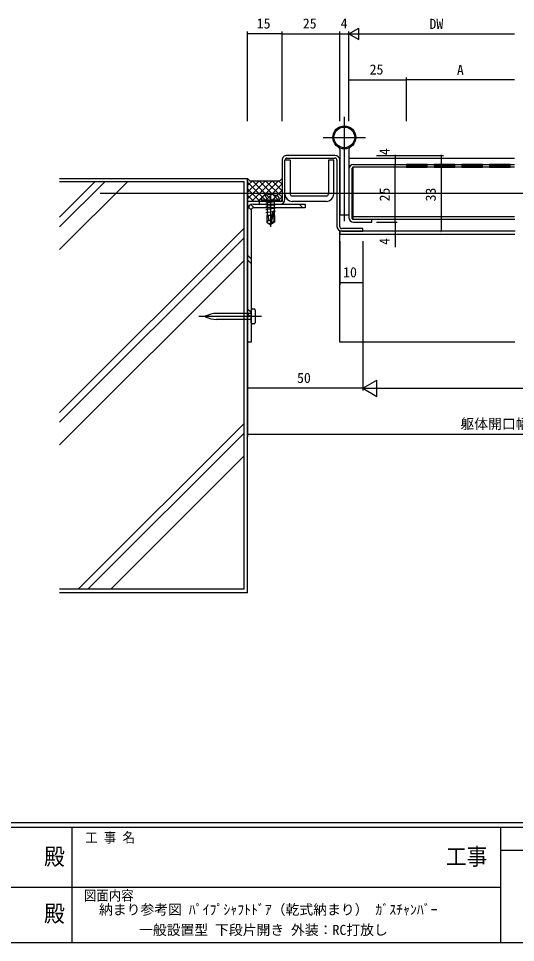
# Model space of a CAD drawing. Units: millimetres, scale not verified. Extents: x -567 to 567, y -403 to 403.
# Drawn here: x -35.9 to 179.8, y -403 to -1.5 of the extents above; entities that cross this region are included whole.
import ezdxf
from ezdxf.enums import TextEntityAlignment as Align

# ---------------------------------------------------------------- set-up
doc = ezdxf.new("R2010")
doc.units = ezdxf.units.MM
doc.header["$LTSCALE"] = 2
for name, color, linetype in [('0-1_USER1', 3, 'Continuous'), ('0-2_YKK_11', 7, 'Continuous'), ('0-3_YKK_12', 2, 'Continuous'), ('0-4_YKK_13', 4, 'Continuous'), ('0-5_YKK_D', 6, 'Continuous'), ('0-6_YKK_ZWAK', 7, 'Continuous'), ('0-7_YSS_K', 3, 'Continuous')]:
    doc.layers.add(name, color=color, linetype=linetype)
doc.styles.add('ＭＳ ゴシック', font='')
doc.styles.get('ＭＳ ゴシック').set_extended_font_data('MS Gothic')

msp = doc.modelspace()

# ---------------------------------------------------------------- linework, layer by layer
at = {"layer": '0-2_YKK_11'}
for p, q in [((78.518, -63.1), (78.518, -80.1)), ((79.718, -80.1), (79.718, -63.1)), ((101.418, -61), (80.618, -61)), ((80.618, -62.2), (101.418, -62.2)), ((102.318, -63.1), (102.318, -91.9)), ((103.518, -91.9), (103.518, -63.1)), ((107.518, -66.912), (107.518, -88)), ((179.457, -66.2), (109.218, -66.2)), ((109.518, -65), (179.457, -65)), ((132.518, -65.23), (141.518, -65.23)), ((132.518, -65.548), (141.518, -65.548)), ((132.518, -65.865), (141.518, -65.865)), ((132.518, -66.183), (141.518, -66.183)), ((144.518, -65.23), (153.518, -65.23)), ((144.518, -65.548), (153.518, -65.548)), ((144.518, -65.865), (153.518, -65.865)), ((144.518, -66.183), (153.518, -66.183)), ((156.518, -65.23), (165.518, -65.23)), ((156.518, -65.548), (165.518, -65.548)), ((156.518, -65.865), (165.518, -65.865)), ((156.518, -66.183), (165.518, -66.183)), ((168.518, -65.23), (177.518, -65.23)), ((168.518, -65.548), (177.518, -65.548)), ((168.518, -65.865), (177.518, -65.865)), ((168.518, -66.183), (177.518, -66.183))]:
    msp.add_line(p, q, dxfattribs=at)
for points in [[(109.218, -66.2), (108.718, -66.7), (108.718, -88.3), (109.218, -88.8)], [(77.618, -81), (68.518, -81), (68.518, -82.2), (77.618, -82.2)], [(109.518, -90), (117.518, -90), (117.518, -88.8)], [(104.418, -94), (113.518, -94), (113.518, -92.8), (104.418, -92.8)]]:
    msp.add_lwpolyline(points, dxfattribs=at)
for points in [[(141.518, -65), (132.518, -65), (132.518, -66.2), (141.518, -66.2)], [(153.518, -65), (144.518, -65), (144.518, -66.2), (153.518, -66.2)], [(165.518, -65), (156.518, -65), (156.518, -66.2), (165.518, -66.2)], [(177.518, -65), (168.518, -65), (168.518, -66.2), (177.518, -66.2)]]:
    msp.add_lwpolyline(points, close=True, dxfattribs=at)
for centre, radius, start, end in [((80.618, -63.1), 2.1, 89.99998, 180.00002), ((80.618, -63.1), 0.9, 89.99998, 180.00002), ((101.418, -63.1), 2.1, 0, 89.99998), ((101.418, -63.1), 0.9, 0, 89.99998), ((109.518, -67), 2, 90, 180), ((77.618, -80.1), 0.9, 270, 0), ((77.618, -80.1), 2.1, 270, 0), ((109.518, -88), 2, 180, 270), ((104.418, -91.9), 2.1, 180.00002, 270), ((104.418, -91.9), 0.9, 180.00002, 270)]:
    msp.add_arc(centre, radius, start, end, dxfattribs=at)
at = {"layer": '0-3_YKK_12'}
for p, q in [((107.559, -62.2), (179.457, -62.2)), ((410.106, -77.5), (-0.43, -77.5)), ((179.68, -94), (103.518, -94)), ((103.518, -94), (103.518, -95.2)), ((103.518, -95.2), (179.568, -95.2))]:
    msp.add_line(p, q, dxfattribs=at)
at = {"layer": '0-4_YKK_13'}
for p, q in [((105.518, -44.227), (105.518, -89.537)), ((96.274, -53.2), (114.763, -53.2)), ((103.518, -58.396), (103.518, -86.8)), ((107.518, -58.396), (107.518, -86.8)), ((79.718, -77.8), (79.718, -63.1)), ((82.018, -63.1), (79.718, -63.1)), ((82.018, -63.1), (82.018, -77.8)), ((100.918, -77.8), (100.918, -63.1)), ((109.218, -66.2), (109.218, -88.8)), ((69.607, -80.5), (69.778, -79.525)), ((73.518, -77), (73.518, -92)), ((77.43, -80.5), (77.258, -79.525)), ((97.718, -78.7), (82.918, -78.7)), ((63.828, -83.421), (65.118, -84.711)), ((64.939, -82.409), (66.33, -83.8)), ((77.43, -80.5), (69.607, -80.5)), ((69.607, -80.5), (69.695, -81)), ((77.342, -81), (69.695, -81)), ((71.418, -81.65), (75.018, -81.05)), ((71.418, -83.05), (75.618, -82.35)), ((71.418, -84.45), (75.618, -83.75)), ((71.968, -81.2), (71.968, -87.1)), ((75.068, -81.2), (75.068, -87.1)), ((77.43, -80.5), (77.342, -81)), ((97.718, -81), (82.918, -81)), ((85.942, -82.2), (87.542, -83.8)), ((88.065, -82.2), (88.518, -82.654)), ((71.418, -85.85), (74.558, -85.327)), ((71.818, -87.1), (71.818, -89.955)), ((74.063, -87.1), (71.818, -87.1)), ((73.218, -86.917), (74.139, -86.763)), ((74.428, -85.493), (73.518, -89.494)), ((74.862, -85.39), (73.668, -90.638)), ((74.704, -85.302), (75.618, -85.15)), ((74.918, -86.633), (75.418, -86.55)), ((75.218, -87.1), (74.918, -87.1)), ((75.218, -87.1), (75.218, -89.955)), ((103.518, -86.8), (107.518, -86.8)), ((109.218, -87.6), (179.457, -87.6)), ((72.818, -89.1), (71.818, -89.955)), ((71.818, -89.955), (73.368, -91)), ((73.518, -89.494), (73.368, -91)), ((73.368, -91), (73.668, -91)), ((73.518, -89.494), (73.518, -91)), ((75.218, -89.955), (73.668, -91)), ((73.668, -90.638), (73.668, -91)), ((75.218, -89.955), (74.918, -89.795)), ((179.516, -88.8), (109.218, -88.8)), ((103.518, -142.2), (103.518, -93.797)), ((63.518, -104.323), (65.118, -105.923)), ((63.518, -106.446), (65.118, -108.046)), ((63.518, -127.657), (65.118, -129.257)), ((65.118, -133.75), (65.118, -128.25)), ((65.618, -127.75), (66.318, -127.75)), ((66.818, -128.25), (66.818, -133.75)), ((69.612, -131), (42.324, -131)), ((65.118, -129.7), (49.986, -129.7)), ((65.118, -132.3), (49.986, -132.3)), ((63.518, -129.78), (65.118, -131.38)), ((65.118, -128.75), (65.118, -133.25)), ((66.318, -134.25), (65.618, -134.25)), ((179.568, -142.2), (103.518, -142.2))]:
    msp.add_line(p, q, dxfattribs=at)
for points in [[(100.918, -63.1), (98.618, -63.1), (98.618, -77.8)], [(71.218, -78.421), (72.373, -80.737), (73.518, -81.346)], [(75.818, -78.421), (74.663, -80.737), (73.518, -81.346)], [(65.918, -82.2), (88.518, -82.2), (88.518, -83.8), (65.918, -83.8)], [(65.118, -84.6), (65.118, -142.2), (63.518, -142.2), (63.518, -84.6)], [(73.518, -89.601), (72.818, -89.1), (72.618, -87.1)], [(74.918, -85.548), (74.918, -89.795), (73.668, -90.638)]]:
    msp.add_lwpolyline(points, dxfattribs=at)
for radius in [5, 4.5]:
    msp.add_circle((105.518, -53.2), radius, dxfattribs=at)
for centre, radius, start, end in [((102.518, -58.396), 1, 0, 60), ((108.518, -58.396), 1, 120, 180), ((70.665, -79.682), 0.9, 120.63591, 170), ((73.518, -84.5), 6.5, 59.36409, 120.63591), ((76.372, -79.682), 0.9, 10, 59.36409), ((82.918, -77.8), 3.2, 180, 270), ((82.918, -77.8), 0.9, 180, 270), ((97.718, -77.8), 3.2, 270, 0), ((97.718, -77.8), 0.9, 270, 0), ((65.918, -84.6), 2.4, 90, 180), ((65.918, -84.6), 0.8, 90, 180), ((71.768, -81.2), 0.2, 0, 90), ((75.268, -81.2), 0.2, 90, 180), ((74.67, -85.548), 0.248, 0, 167.19096), ((65.618, -128.25), 0.5, 89.99998, 179.99998), ((66.318, -128.25), 0.5, 359.99998, 89.99998), ((45.22, -131), 0.1, 117.65836, 242.34159), ((50.097, -140.306), 10.607, 89.40041, 117.65836), ((50.097, -121.694), 10.607, 242.34159, 270.59954), ((65.618, -133.75), 0.5, 179.99998, 269.99998), ((66.318, -133.75), 0.5, 269.99998, 359.99998)]:
    msp.add_arc(centre, radius, start, end, dxfattribs=at)
at = {"layer": '0-5_YKK_D'}
for p, q in [((63.518, -46.2), (63.518, -7.2)), ((78.518, -46.2), (78.518, -7.2)), ((78.518, -46.2), (78.518, -7.2)), ((103.518, -46.2), (103.518, -7.2)), ((103.518, -46.2), (103.518, -7.2)), ((107.518, -8.2), (111.849, -5.7)), ((107.518, -46.2), (107.518, -7.2)), ((107.518, -46.2), (107.518, -7.2)), ((111.849, -10.7), (111.849, -5.7)), ((78.518, -8.2), (63.518, -8.2)), ((78.518, -8.2), (103.518, -8.2)), ((103.518, -8.2), (107.518, -8.2)), ((107.518, -8.2), (111.849, -10.7)), ((107.518, -8.2), (116.179, -8.2)), ((112.518, -8.2), (179.457, -8.2)), ((107.518, -46.2), (107.518, -27.2)), ((132.518, -46.2), (132.518, -27.2)), ((132.518, -46.2), (132.518, -27.2)), ((107.518, -28.2), (132.518, -28.2)), ((179.457, -28.2), (132.518, -28.2)), ((119.518, -61), (128.518, -61)), ((119.518, -61), (148.518, -61)), ((127.518, -61), (127.518, -65)), ((147.518, -61), (147.518, -94)), ((127.518, -90), (127.518, -65)), ((63.518, -72), (63.518, -183.2)), ((119.518, -90), (128.518, -90)), ((119.518, -90), (128.518, -90)), ((63.518, -98.3), (63.518, -163.2)), ((103.518, -98.3), (103.518, -117.3)), ((113.518, -98.3), (113.518, -163.2)), ((113.518, -98.3), (113.518, -117.3)), ((113.518, -98.3), (113.518, -163.2)), ((103.518, -116.3), (113.518, -116.3)), ((113.518, -162.2), (119.581, -158.7)), ((119.581, -165.7), (119.581, -158.7)), ((113.518, -162.2), (63.518, -162.2)), ((113.518, -162.2), (119.581, -165.7)), ((113.518, -162.2), (125.643, -162.2)), ((120.518, -162.2), (242.518, -162.2)), ((63.518, -182.2), (299.518, -182.2))]:
    msp.add_line(p, q, dxfattribs=at)
msp.add_lwpolyline([(127.518, -90), (127.518, -94), (127.518, -100.9)], dxfattribs=at)
for centre, start, end in [((63.518, -8.2), 0, 180), ((63.518, -8.2), 180, 0), ((78.518, -8.2), 0, 180), ((78.518, -8.2), 0, 180), ((78.518, -8.2), 180, 0), ((78.518, -8.2), 180, 0), ((103.518, -8.2), 0, 180), ((103.518, -8.2), 0, 180), ((103.518, -8.2), 180, 0), ((103.518, -8.2), 180, 0), ((107.518, -28.2), 0, 180), ((132.518, -28.2), 0, 180), ((132.518, -28.2), 0, 180), ((107.518, -28.2), 180, 0), ((132.518, -28.2), 180, 0), ((132.518, -28.2), 180, 0), ((127.518, -61), 90, 270), ((127.518, -61), 270, 90), ((147.518, -61), 90, 270), ((147.518, -61), 270, 90), ((127.518, -65), 90, 270), ((127.518, -65), 90, 270), ((127.518, -65), 270, 90), ((127.518, -65), 270, 90), ((127.518, -90), 90, 270), ((127.518, -90), 90, 270), ((127.518, -90), 270, 90), ((127.518, -90), 270, 90), ((127.518, -94), 90, 270), ((127.518, -94), 270, 90), ((147.518, -94), 90, 270), ((147.518, -94), 270, 90), ((103.518, -116.3), 0, 180), ((103.518, -116.3), 180, 0), ((113.518, -116.3), 0, 180), ((113.518, -116.3), 180, 0), ((63.518, -162.2), 0, 180), ((63.518, -162.2), 180, 0), ((63.518, -182.2), 0, 180), ((63.518, -182.2), 180, 0)]:
    msp.add_arc(centre, 0.106, start, end, dxfattribs=at)
at = {"layer": '0-6_YKK_ZWAK'}
for p, q in [((537.3, -351), (-562.7, -351)), ((483.3, -353), (-562.7, -353)), ((-12.7, -353), (-12.7, -403)), ((173.3, -353), (173.3, -403)), ((270.706, -362.999), (173.3, -362.999)), ((-194.7, -378.999), (-10.7, -378.999)), ((-10.7, -378.999), (173.3, -378.999)), ((-562.7, -403), (483.3, -403))]:
    msp.add_line(p, q, dxfattribs=at)
at = {"layer": '0-7_YSS_K'}
for p, q in [((-18.073, -71), (63.518, -71)), ((63.518, -251), (63.518, -71)), ((63.684, -71.166), (63.518, -71.332)), ((71.335, -72), (63.518, -79.817)), ((68.507, -72), (63.518, -76.988)), ((65.678, -72), (63.518, -74.16)), ((74.164, -72), (65.164, -81)), ((74.652, -81), (65.652, -72)), ((76.992, -72), (67.992, -81)), ((77.48, -81), (68.48, -72)), ((78.518, -79.21), (71.308, -72)), ((78.518, -76.382), (74.137, -72)), ((78.518, -73.553), (76.965, -72)), ((62.018, -72.5), (-18.073, -72.5)), ((-2.755, -72.5), (-18.073, -87.819)), ((1.488, -72.5), (-18.073, -92.061)), ((11.388, -72.5), (-18.073, -101.961)), ((62.018, -249.5), (62.018, -72.5)), ((71.823, -81), (63.518, -72.695)), ((68.995, -81), (63.518, -75.524)), ((78.518, -73.302), (70.821, -81)), ((78.518, -76.131), (73.649, -81)), ((66.166, -81), (63.518, -78.352)), ((78.518, -78.959), (76.477, -81)), ((62.018, -92.58), (-18.073, -172.671)), ((62.018, -96.823), (-18.073, -176.914)), ((62.018, -106.722), (-18.073, -186.813)), ((62.018, -177.433), (-10.049, -249.5)), ((62.018, -181.675), (-5.806, -249.5)), ((62.018, -191.575), (4.093, -249.5)), ((62.018, -249.5), (-18.073, -249.5)), ((63.518, -251), (-18.073, -251))]:
    msp.add_line(p, q, dxfattribs=at)
msp.add_lwpolyline([(63.518, -71), (64.518, -72), (77.518, -72), (78.518, -71), (78.518, -81), (63.518, -81)], close=True, dxfattribs=at)

# ---------------------------------------------------------------- texts
at = {"layer": '0-1_USER1', "style": 'ＭＳ ゴシック'}
for s, p in [('納まり参考図 ﾊﾟｲﾌﾟｼｬﾌﾄﾄﾞｱ（乾式納まり） ｶﾞｽﾁｬﾝﾊﾞｰ', (-0.99, -392.213)), ('一般設置型 下段片開き 外装：RC打放し', (16.41, -401.035))]:
    msp.add_text(s, height=4.399, dxfattribs=at).set_placement(p, align=Align.BOTTOM_LEFT)
at = {"layer": '0-5_YKK_D', "style": 'ＭＳ ゴシック'}
for s, p in [('15', (67.498, -7.2)), ('25', (87.498, -7.2)), ('4', (103.918, -7.2)), ('DW', (142.468, -7.4)), ('25', (116.498, -27.2)), ('A', (154.388, -27.4)), ('10', (104.998, -115.3)), ('50', (84.998, -161.2)), ('躯体開口幅=W+100', (155.918, -181.2))]:
    msp.add_text(s, height=4.399, dxfattribs=at).set_placement(p, align=Align.BOTTOM_LEFT)
for s, p in [('4', (126.518, -60.9)), ('25', (126.518, -81.02)), ('33', (146.518, -81.02)), ('4', (126.518, -99.9))]:
    msp.add_text(s, height=4.399, rotation=90, dxfattribs=at).set_placement(p, align=Align.BOTTOM_LEFT)
at = {"layer": '0-6_YKK_ZWAK', "style": 'ＭＳ ゴシック', "width": 0.9}
for s, height, p in [('工 事 名', 4.399, (-6.968, -360.904)), ('殿', 7.331, (-24.817, -371.509)), ('工事', 7.331, (149.631, -371.509)), ('図面内容', 4.399, (-7.532, -386.069)), ('殿', 7.331, (-24.817, -396.254))]:
    msp.add_text(s, height=height, dxfattribs=at).set_placement(p, align=Align.BOTTOM_LEFT)

doc.saveas('drawing.dxf')
